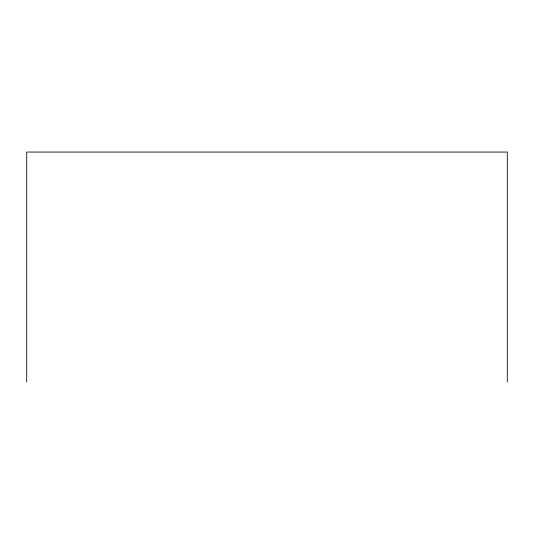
<?xml version="1.0" encoding="UTF-8"?>
<svg xmlns="http://www.w3.org/2000/svg" width="534" height="534" viewBox="0 0 534 534"><rect width="100%" height="100%" fill="white"/><g stroke="black" fill="none" stroke-linecap="round" stroke-linejoin="round"><path stroke-width="0.8" d="M507.3 381.944L507.3 152.056L26.7 152.056L26.7 381.944"/></g></svg>
